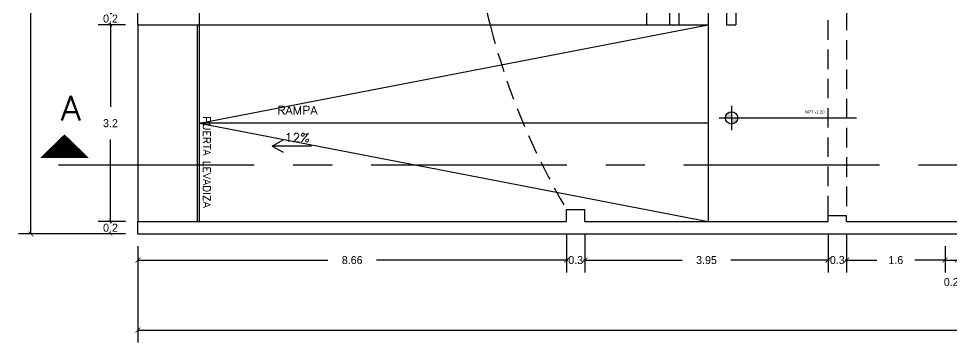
# Model space of a CAD drawing. Header units: millimetres. Extents: x 223 to 336, y 70 to 137.
# Drawn here: x 296.78 to 311.93, y 96.45 to 101.71 of the extents above; entities that cross this region are included whole.
import ezdxf

# ---------------------------------------------------------------- set-up
doc = ezdxf.new("R2010")
doc.units = ezdxf.units.MM
for name, pattern in [('CENTERX2', [101.6, 63.5, -12.7, 12.7, -12.7]), ('DASHED2', [9.525, 6.35, -3.175]), ('HIDDEN', [9.525, 6.35, -3.175])]:
    doc.linetypes.add(name, pattern=pattern)
doc.layers.add('COTAS', color=3, linetype='Continuous', lineweight=9)
for name, color, linetype in [('linea-corte', 140, 'CENTERX2'), ('MUROS', 5, 'Continuous'), ('pisos', 8, 'Continuous'), ('PROYECCIONES', 6, 'HIDDEN'), ('TEXTOS', 4, 'Continuous')]:
    doc.layers.add(name, color=color, linetype=linetype)
doc.layers.add('VENTANAS', color=250, linetype='Continuous', plot=False)
doc.styles.add('ROMANS', font='romans.shx', dxfattribs={"height": 0.05})
doc.dimstyles.new('ISO-25', dxfattribs={"dimtxt": 0.13, "dimasz": 0.08, "dimexe": 0.2, "dimexo": 0.2, "dimgap": 0.2, "dimtad": 0, "dimtih": 1, "dimtoh": 1, "dimdec": 3, "dimdsep": 46, "dimtxsty": 'Standard', "dimblk": 'ARCHTICK', "dimcen": 3, "dimadec": 0, "dimazin": 0, "dimtfac": 1, "dimtdec": 3, "dimtmove": 0, "dimatfit": 3, "dimldrblk": 'ARCHTICK', "dimfxl": 1, "dimarcsym": 0})

# ---------------------------------------------------------------- blocks, each defined once
blk = doc.blocks.new('_ARCHTICK')
at = {"color": 0, "linetype": 'ByBlock', "const_width": 0.15}
blk.add_lwpolyline([(-0.5, -0.5), (0.5, 0.5)], dxfattribs=at)
blk = doc.blocks.new('*D42')
at = {"layer": 'COTAS', "color": 0, "lineweight": -2, "ltscale": 0.05, "transparency": 16777216}
for p, q in [((298.515, 101.814), (298.069, 101.814)), ((298.269, 101.814), (298.269, 101.789)), ((298.515, 101.614), (298.069, 101.614)), ((298.269, 101.614), (298.269, 101.639))]:
    blk.add_line(p, q, dxfattribs=at)
at = {"layer": 'Defpoints', "color": 0, "ltscale": 0.05, "transparency": 16777216}
for p in [(298.715, 101.814), (298.269, 101.614), (298.715, 101.614)]:
    blk.add_point(p, dxfattribs=at)
at = {"layer": 'COTAS', "color": 0, "lineweight": -2, "ltscale": 0.05, "transparency": 16777216, "xscale": 0.06, "yscale": 0.06, "zscale": 0.06}
for p, rotation in [((298.269, 101.814), 90), ((298.269, 101.614), 270)]:
    blk.add_blockref('_ARCHTICK', p, dxfattribs=dict(at, rotation=rotation))
at = {"layer": 'COTAS', "color": 0, "ltscale": 0.05, "transparency": 16777216, "insert": (298.269, 101.714), "char_height": 0.13, "attachment_point": 5}
blk.add_mtext('0.2', dxfattribs=at)
blk = doc.blocks.new('*D43')
at = {"layer": 'COTAS', "color": 0, "lineweight": -2, "ltscale": 0.05, "transparency": 16777216}
for p, q in [((298.515, 101.614), (298.069, 101.614)), ((298.269, 101.614), (298.269, 100.279)), ((298.269, 98.414), (298.269, 99.749)), ((298.515, 98.414), (298.069, 98.414))]:
    blk.add_line(p, q, dxfattribs=at)
at = {"layer": 'Defpoints', "color": 0, "ltscale": 0.05, "transparency": 16777216}
for p in [(298.715, 101.614), (298.269, 98.414), (298.715, 98.414)]:
    blk.add_point(p, dxfattribs=at)
at = {"layer": 'COTAS', "color": 0, "lineweight": -2, "ltscale": 0.05, "transparency": 16777216, "xscale": 0.06, "yscale": 0.06, "zscale": 0.06}
for p, rotation in [((298.269, 101.614), 90), ((298.269, 98.414), 270)]:
    blk.add_blockref('_ARCHTICK', p, dxfattribs=dict(at, rotation=rotation))
at = {"layer": 'COTAS', "color": 0, "ltscale": 0.05, "transparency": 16777216, "insert": (298.269, 100.014), "char_height": 0.13, "attachment_point": 5}
blk.add_mtext('3.2', dxfattribs=at)
blk = doc.blocks.new('*D44')
at = {"layer": 'COTAS', "color": 0, "lineweight": -2, "ltscale": 0.05, "transparency": 16777216}
for p, q in [((298.515, 98.414), (298.069, 98.414)), ((298.269, 98.414), (298.269, 98.389)), ((298.515, 98.214), (298.069, 98.214)), ((298.269, 98.214), (298.269, 98.239))]:
    blk.add_line(p, q, dxfattribs=at)
at = {"layer": 'Defpoints', "color": 0, "ltscale": 0.05, "transparency": 16777216}
for p in [(298.715, 98.414), (298.269, 98.214), (298.715, 98.214)]:
    blk.add_point(p, dxfattribs=at)
at = {"layer": 'COTAS', "color": 0, "lineweight": -2, "ltscale": 0.05, "transparency": 16777216, "xscale": 0.06, "yscale": 0.06, "zscale": 0.06}
for p, rotation in [((298.269, 98.414), 90), ((298.269, 98.214), 270)]:
    blk.add_blockref('_ARCHTICK', p, dxfattribs=dict(at, rotation=rotation))
at = {"layer": 'COTAS', "color": 0, "ltscale": 0.05, "transparency": 16777216, "insert": (298.269, 98.314), "char_height": 0.13, "attachment_point": 5}
blk.add_mtext('0.2', dxfattribs=at)
blk = doc.blocks.new('*D45')
at = {"layer": 'COTAS', "color": 0, "lineweight": -2, "ltscale": 0.05, "transparency": 16777216}
for p, q in [((305.677, 98.214), (305.677, 97.589)), ((298.715, 98.014), (298.715, 97.589)), ((298.715, 97.789), (301.801, 97.789)), ((305.677, 97.789), (302.591, 97.789))]:
    blk.add_line(p, q, dxfattribs=at)
at = {"layer": 'Defpoints', "color": 0, "ltscale": 0.05, "transparency": 16777216}
for p in [(305.677, 98.414), (298.715, 98.214), (305.677, 97.789)]:
    blk.add_point(p, dxfattribs=at)
at = {"layer": 'COTAS', "color": 0, "lineweight": -2, "ltscale": 0.05, "transparency": 16777216, "xscale": 0.08, "yscale": 0.08, "zscale": 0.08, "rotation": 180}
blk.add_blockref('_ARCHTICK', (298.715, 97.789), dxfattribs=at)
at = {"layer": 'COTAS', "color": 0, "lineweight": -2, "ltscale": 0.05, "transparency": 16777216, "xscale": 0.08, "yscale": 0.08, "zscale": 0.08}
blk.add_blockref('_ARCHTICK', (305.677, 97.789), dxfattribs=at)
at = {"layer": 'COTAS', "color": 0, "ltscale": 0.05, "transparency": 16777216, "insert": (302.196, 97.789), "char_height": 0.13, "attachment_point": 5}
blk.add_mtext('8.66', dxfattribs=at)
blk = doc.blocks.new('*D46')
at = {"layer": 'COTAS', "color": 0, "lineweight": -2, "ltscale": 0.05, "transparency": 16777216}
for p, q in [((305.677, 98.214), (305.677, 97.589)), ((305.977, 98.214), (305.977, 97.589)), ((305.677, 97.789), (305.697, 97.789)), ((305.977, 97.789), (305.956, 97.789))]:
    blk.add_line(p, q, dxfattribs=at)
at = {"layer": 'Defpoints', "color": 0, "ltscale": 0.05, "transparency": 16777216}
for p in [(305.677, 98.414), (305.977, 98.414), (305.977, 97.789)]:
    blk.add_point(p, dxfattribs=at)
at = {"layer": 'COTAS', "color": 0, "lineweight": -2, "ltscale": 0.05, "transparency": 16777216, "xscale": 0.06, "yscale": 0.06, "zscale": 0.06, "rotation": 180}
blk.add_blockref('_ARCHTICK', (305.677, 97.789), dxfattribs=at)
at = {"layer": 'COTAS', "color": 0, "lineweight": -2, "ltscale": 0.05, "transparency": 16777216, "xscale": 0.06, "yscale": 0.06, "zscale": 0.06}
blk.add_blockref('_ARCHTICK', (305.977, 97.789), dxfattribs=at)
at = {"layer": 'COTAS', "color": 0, "ltscale": 0.05, "transparency": 16777216, "insert": (305.827, 97.789), "char_height": 0.13, "attachment_point": 5}
blk.add_mtext('0.3', dxfattribs=at)
blk = doc.blocks.new('*D47')
at = {"layer": 'COTAS', "color": 0, "lineweight": -2, "ltscale": 0.05, "transparency": 16777216}
for p, q in [((305.977, 98.214), (305.977, 97.589)), ((309.927, 98.214), (309.927, 97.589)), ((305.977, 97.789), (307.557, 97.789)), ((309.927, 97.789), (308.347, 97.789))]:
    blk.add_line(p, q, dxfattribs=at)
at = {"layer": 'Defpoints', "color": 0, "ltscale": 0.05, "transparency": 16777216}
for p in [(305.977, 98.414), (309.927, 98.414), (309.927, 97.789)]:
    blk.add_point(p, dxfattribs=at)
at = {"layer": 'COTAS', "color": 0, "lineweight": -2, "ltscale": 0.05, "transparency": 16777216, "xscale": 0.08, "yscale": 0.08, "zscale": 0.08, "rotation": 180}
blk.add_blockref('_ARCHTICK', (305.977, 97.789), dxfattribs=at)
at = {"layer": 'COTAS', "color": 0, "lineweight": -2, "ltscale": 0.05, "transparency": 16777216, "xscale": 0.08, "yscale": 0.08, "zscale": 0.08}
blk.add_blockref('_ARCHTICK', (309.927, 97.789), dxfattribs=at)
at = {"layer": 'COTAS', "color": 0, "ltscale": 0.05, "transparency": 16777216, "insert": (307.952, 97.789), "char_height": 0.13, "attachment_point": 5}
blk.add_mtext('3.95', dxfattribs=at)
blk = doc.blocks.new('*D48')
at = {"layer": 'COTAS', "color": 0, "lineweight": -2, "ltscale": 0.05, "transparency": 16777216}
for p, q in [((309.927, 98.214), (309.927, 97.589)), ((310.227, 98.214), (310.227, 97.589)), ((309.927, 97.789), (309.947, 97.789)), ((310.227, 97.789), (310.206, 97.789))]:
    blk.add_line(p, q, dxfattribs=at)
at = {"layer": 'Defpoints', "color": 0, "ltscale": 0.05, "transparency": 16777216}
for p in [(309.927, 98.414), (310.227, 98.414), (310.227, 97.789)]:
    blk.add_point(p, dxfattribs=at)
at = {"layer": 'COTAS', "color": 0, "lineweight": -2, "ltscale": 0.05, "transparency": 16777216, "xscale": 0.06, "yscale": 0.06, "zscale": 0.06, "rotation": 180}
blk.add_blockref('_ARCHTICK', (309.927, 97.789), dxfattribs=at)
at = {"layer": 'COTAS', "color": 0, "lineweight": -2, "ltscale": 0.05, "transparency": 16777216, "xscale": 0.06, "yscale": 0.06, "zscale": 0.06}
blk.add_blockref('_ARCHTICK', (310.227, 97.789), dxfattribs=at)
at = {"layer": 'COTAS', "color": 0, "ltscale": 0.05, "transparency": 16777216, "insert": (310.077, 97.789), "char_height": 0.13, "attachment_point": 5}
blk.add_mtext('0.3', dxfattribs=at)
blk = doc.blocks.new('*D49')
at = {"layer": 'COTAS', "color": 0, "lineweight": -2, "ltscale": 0.05, "transparency": 16777216}
for p, q in [((310.227, 98.214), (310.227, 97.589)), ((311.827, 98.014), (311.827, 97.589)), ((310.227, 97.789), (310.718, 97.789)), ((311.827, 97.789), (311.335, 97.789))]:
    blk.add_line(p, q, dxfattribs=at)
at = {"layer": 'Defpoints', "color": 0, "ltscale": 0.05, "transparency": 16777216}
for p in [(310.227, 98.414), (311.827, 98.214), (311.827, 97.789)]:
    blk.add_point(p, dxfattribs=at)
at = {"layer": 'COTAS', "color": 0, "lineweight": -2, "ltscale": 0.05, "transparency": 16777216, "xscale": 0.08, "yscale": 0.08, "zscale": 0.08, "rotation": 180}
blk.add_blockref('_ARCHTICK', (310.227, 97.789), dxfattribs=at)
at = {"layer": 'COTAS', "color": 0, "lineweight": -2, "ltscale": 0.05, "transparency": 16777216, "xscale": 0.08, "yscale": 0.08, "zscale": 0.08}
blk.add_blockref('_ARCHTICK', (311.827, 97.789), dxfattribs=at)
at = {"layer": 'COTAS', "color": 0, "ltscale": 0.05, "transparency": 16777216, "insert": (311.027, 97.789), "char_height": 0.13, "attachment_point": 5}
blk.add_mtext('1.6', dxfattribs=at)
blk = doc.blocks.new('*D50')
at = {"layer": 'COTAS', "color": 0, "lineweight": -2, "ltscale": 0.05, "transparency": 16777216}
for p, q in [((311.827, 98.014), (311.827, 97.589)), ((312.027, 98.014), (312.027, 97.589)), ((311.827, 97.789), (311.747, 97.789)), ((311.827, 97.789), (312.027, 97.789)), ((312.027, 97.789), (312.107, 97.789))]:
    blk.add_line(p, q, dxfattribs=at)
at = {"layer": 'Defpoints', "color": 0, "ltscale": 0.05, "transparency": 16777216}
for p in [(311.827, 98.214), (312.027, 98.214), (312.027, 97.789)]:
    blk.add_point(p, dxfattribs=at)
at = {"layer": 'COTAS', "color": 0, "lineweight": -2, "ltscale": 0.05, "transparency": 16777216, "xscale": 0.08, "yscale": 0.08, "zscale": 0.08}
blk.add_blockref('_ARCHTICK', (311.827, 97.789), dxfattribs=at)
at = {"layer": 'COTAS', "color": 0, "lineweight": -2, "ltscale": 0.05, "transparency": 16777216, "xscale": 0.08, "yscale": 0.08, "zscale": 0.08, "rotation": 180}
blk.add_blockref('_ARCHTICK', (312.027, 97.789), dxfattribs=at)
at = {"layer": 'COTAS', "color": 0, "ltscale": 0.05, "transparency": 16777216, "insert": (311.927, 97.431), "char_height": 0.13, "attachment_point": 5}
blk.add_mtext('0.2', dxfattribs=at)
blk = doc.blocks.new('*D131')
at = {"layer": 'COTAS', "color": 0, "lineweight": -2, "ltscale": 0.05, "transparency": 16777216}
for p, q in [((298.515, 110.714), (296.777, 110.714)), ((296.977, 110.714), (296.977, 104.729)), ((296.977, 98.214), (296.977, 104.199)), ((298.515, 98.214), (296.777, 98.214))]:
    blk.add_line(p, q, dxfattribs=at)
at = {"layer": 'Defpoints', "color": 0, "ltscale": 0.05, "transparency": 16777216}
for p in [(298.715, 110.714), (296.977, 98.214), (298.715, 98.214)]:
    blk.add_point(p, dxfattribs=at)
at = {"layer": 'COTAS', "color": 0, "lineweight": -2, "ltscale": 0.05, "transparency": 16777216, "xscale": 0.08, "yscale": 0.08, "zscale": 0.08}
for p, rotation in [((296.977, 110.714), 90), ((296.977, 98.214), 270)]:
    blk.add_blockref('_ARCHTICK', p, dxfattribs=dict(at, rotation=rotation))
at = {"layer": 'COTAS', "color": 0, "ltscale": 0.05, "transparency": 16777216, "insert": (296.977, 104.464), "char_height": 0.13, "attachment_point": 5}
blk.add_mtext('12.5', dxfattribs=at)
blk = doc.blocks.new('*D132')
at = {"layer": 'COTAS', "color": 0, "lineweight": -2, "ltscale": 0.05, "transparency": 16777216}
for p, q in [((298.715, 98.014), (298.715, 96.452)), ((334.775, 98.014), (334.775, 96.452)), ((298.715, 96.652), (316.296, 96.652)), ((334.775, 96.652), (317.194, 96.652))]:
    blk.add_line(p, q, dxfattribs=at)
at = {"layer": 'Defpoints', "color": 0, "ltscale": 0.05, "transparency": 16777216}
for p in [(298.715, 98.214), (334.775, 98.214), (334.775, 96.652)]:
    blk.add_point(p, dxfattribs=at)
at = {"layer": 'COTAS', "color": 0, "lineweight": -2, "ltscale": 0.05, "transparency": 16777216, "xscale": 0.08, "yscale": 0.08, "zscale": 0.08, "rotation": 180}
blk.add_blockref('_ARCHTICK', (298.715, 96.652), dxfattribs=at)
at = {"layer": 'COTAS', "color": 0, "lineweight": -2, "ltscale": 0.05, "transparency": 16777216, "xscale": 0.08, "yscale": 0.08, "zscale": 0.08}
blk.add_blockref('_ARCHTICK', (334.775, 96.652), dxfattribs=at)
at = {"layer": 'COTAS', "color": 0, "ltscale": 0.05, "transparency": 16777216, "insert": (316.745, 96.652), "char_height": 0.13, "attachment_point": 5}
blk.add_mtext('36.06', dxfattribs=at)

msp = doc.modelspace()

# ---------------------------------------------------------------- hatches: boundary and pattern name
at = {"layer": 'TEXTOS', "ltscale": 0.05}
h = msp.add_hatch(color=256, dxfattribs=at)
h.paths.add_polyline_path([(308.25906, 100.0994), (308.35906, 100.0994), (308.35906, 100.1994, 0.41421356)])
h.paths.add_polyline_path([(308.35906, 100.0994), (308.35906, 99.9994, 0.41421356), (308.45906, 100.0994)])

# ---------------------------------------------------------------- linework, layer by layer
at = {"layer": 'linea-corte', "ltscale": 0.05}
msp.add_line((336.16088, 99.33299), (297.0775, 99.33299), dxfattribs=at)
msp.add_lwpolyline([(297.52146, 99.44663, 0.8, 0, 0), (297.52146, 99.83478, 0, 0, 0)], format="xyseb", dxfattribs=at)
at = {"layer": 'MUROS'}
for p, q in [((308.42665, 103.5142), (308.42665, 101.6142)), ((308.27665, 102.83879), (308.27665, 101.6142)), ((298.71504, 101.6142), (298.71504, 101.8142)), ((299.71504, 101.6142), (299.71504, 101.8142)), ((306.97665, 101.8142), (306.97665, 101.6142)), ((298.71504, 101.6142), (299.71504, 101.6142)), ((304.43558, 101.6142), (306.97665, 101.6142)), ((307.35165, 101.6142), (307.50165, 101.6142)), ((308.27665, 101.6142), (308.42665, 101.6142)), ((305.67665, 98.4142), (305.67665, 98.6142)), ((305.67665, 98.6142), (305.97665, 98.6142)), ((305.97665, 98.4142), (305.97665, 98.6142)), ((309.92665, 98.4142), (309.92665, 98.5142)), ((309.92665, 98.5142), (310.22665, 98.5142)), ((310.22665, 98.4142), (310.22665, 98.5142)), ((298.71504, 98.2142), (298.71504, 98.4142)), ((298.71504, 98.4142), (305.67665, 98.4142)), ((305.97665, 98.4142), (309.92665, 98.4142)), ((310.22665, 98.4142), (315.62504, 98.4142)), ((298.71504, 98.2142), (334.77504, 98.2142))]:
    msp.add_line(p, q, dxfattribs=at)
at = {"layer": 'MUROS', "ltscale": 0.05}
for p, q in [((307.35165, 102.9392), (307.35165, 101.6142)), ((307.50165, 102.9392), (307.50165, 101.6142))]:
    msp.add_line(p, q, dxfattribs=at)
msp.add_arc((315.57118, 104.4642), 11.49453, 186.619326, 194.355882, dxfattribs=at)
at = {"layer": 'pisos', "ltscale": 0.05}
for p, q in [((307.97665, 101.8142), (307.97665, 98.4142)), ((299.71504, 100.0142), (307.97665, 101.6142)), ((299.71504, 101.6142), (304.43558, 101.6142)), ((306.97665, 101.6142), (307.97665, 101.6142)), ((307.97665, 100.0142), (299.71504, 100.0142)), ((299.71504, 100.0142), (307.97665, 98.4142)), ((300.89405, 99.643), (301.07217, 99.74443)), ((301.53657, 99.643), (300.89405, 99.643)), ((300.89405, 99.643), (301.07217, 99.54158))]:
    msp.add_line(p, q, dxfattribs=at)
at = {"layer": 'pisos'}
msp.add_line((298.71504, 101.6142), (298.71504, 98.4142), dxfattribs=at)
at = {"layer": 'PROYECCIONES', "linetype": 'DASHED2', "ltscale": 0.05}
for p, q in [((309.92665, 98.5142), (309.92665, 110.4142)), ((310.22665, 110.4142), (310.22665, 98.5142))]:
    msp.add_line(p, q, dxfattribs=at)
at = {"layer": 'PROYECCIONES', "ltscale": 0.05}
msp.add_arc((315.57118, 104.4642), 11.49453, 194.355882, 210.593095, dxfattribs=at)
at = {"layer": 'TEXTOS'}
for p, q in [((308.35906, 100.2994), (308.35906, 100.0994)), ((308.15906, 100.0994), (310.38957, 100.0994)), ((308.35906, 100.0994), (308.35906, 99.8994))]:
    msp.add_line(p, q, dxfattribs=at)
msp.add_circle((308.35906, 100.0994), 0.1, dxfattribs=at)
at = {"layer": 'VENTANAS', "ltscale": 0.05}
for p, q in [((299.68504, 98.4142), (299.68504, 101.6142)), ((299.71504, 98.4142), (299.71504, 101.6142))]:
    msp.add_line(p, q, dxfattribs=at)

# ---------------------------------------------------------------- texts
at = {"layer": 'linea-corte', "style": 'ROMANS', "width": 1.065916}
msp.add_text('A ', height=0.4, dxfattribs=at).set_placement((297.45981, 100.05906))
at = {"layer": 'TEXTOS', "style": 'ROMANS', "width": 1.065916}
for s, p in [('RAMPA', (300.97914, 100.15372)), ('12%', (301.09758, 99.71067))]:
    msp.add_text(s, height=0.14, dxfattribs=at).set_placement(p)
msp.add_text('PUERTA LEVADIZA', height=0.12, rotation=270, dxfattribs=at).set_placement((299.77333, 100.13169))
at = {"layer": 'TEXTOS', "insert": (309.55153, 100.22171), "char_height": 0.05, "width": 0.82, "attachment_point": 1, "style": 'ROMANS'}
msp.add_mtext('{\\fArial|b0|i0|c0|p34;NPT -1.20}', dxfattribs=at)

# ---------------------------------------------------------------- dimensions: what is measured, and where the dimension line sits
at = {"layer": 'COTAS', "ltscale": 0.05}
for base, p1, p2, override, picture, middle in [((296.97696, 98.2142), (298.71504, 110.7142), (298.71504, 98.2142), {"dimscale": 1}, '*D131', (296.97696, 104.4642)), ((298.26872, 101.6142), (298.71504, 101.8142), (298.71504, 101.6142), {"dimscale": 1, "dimasz": 0.06, "dimgap": 0.01}, '*D42', (298.26872, 101.7142)), ((298.26872, 98.4142), (298.71504, 101.6142), (298.71504, 98.4142), {"dimscale": 1, "dimasz": 0.06}, '*D43', (298.26872, 100.0142)), ((298.26872, 98.2142), (298.71504, 98.4142), (298.71504, 98.2142), {"dimscale": 1, "dimasz": 0.06, "dimgap": 0.01}, '*D44', (298.26872, 98.3142))]:
    dim = msp.add_linear_dim(base=base, p1=p1, p2=p2, angle=90, dimstyle='ISO-25', override=override, dxfattribs=at)
    dim.commit()
    dim.dimension.update_dxf_attribs({"geometry": picture, "text_midpoint": middle})
dim = msp.add_linear_dim(base=(305.67665, 97.78927), p1=(298.71504, 98.2142), p2=(305.67665, 98.4142), text='8.66', dimstyle='ISO-25', override={"dimscale": 1}, dxfattribs=at)
dim.commit()
dim.dimension.update_dxf_attribs({"geometry": '*D45', "text_midpoint": (302.19585, 97.78927)})
for base, p1, p2, override, picture, middle in [((305.97665, 97.78927), (305.67665, 98.4142), (305.97665, 98.4142), {"dimscale": 1, "dimasz": 0.06, "dimgap": 0.01}, '*D46', (305.82665, 97.78927)), ((309.92665, 97.78927), (305.97665, 98.4142), (309.92665, 98.4142), {"dimscale": 1, "dimtmove": 1}, '*D47', (307.95165, 97.78927)), ((310.22665, 97.78927), (309.92665, 98.4142), (310.22665, 98.4142), {"dimscale": 1, "dimasz": 0.06, "dimgap": 0.01}, '*D48', (310.07665, 97.78927)), ((311.82665, 97.78927), (310.22665, 98.4142), (311.82665, 98.2142), {"dimscale": 1, "dimtmove": 1}, '*D49', (311.02665, 97.78927)), ((334.77504, 96.6518), (298.71504, 98.2142), (334.77504, 98.2142), {"dimscale": 1}, '*D132', (316.74504, 96.6518))]:
    dim = msp.add_linear_dim(base=base, p1=p1, p2=p2, dimstyle='ISO-25', override=override, dxfattribs=at)
    dim.commit()
    dim.dimension.update_dxf_attribs({"geometry": picture, "text_midpoint": middle})
dim = msp.add_linear_dim(base=(312.02665, 97.78927), p1=(311.82665, 98.2142), p2=(312.02665, 98.2142), dimstyle='ISO-25', override={"dimscale": 1, "dimtmove": 1}, dxfattribs=at)
dim.commit()
dim.dimension.update_dxf_attribs({"geometry": '*D50', "text_midpoint": (311.92665, 97.43069), "dimtype": 160})

doc.saveas('drawing.dxf')
